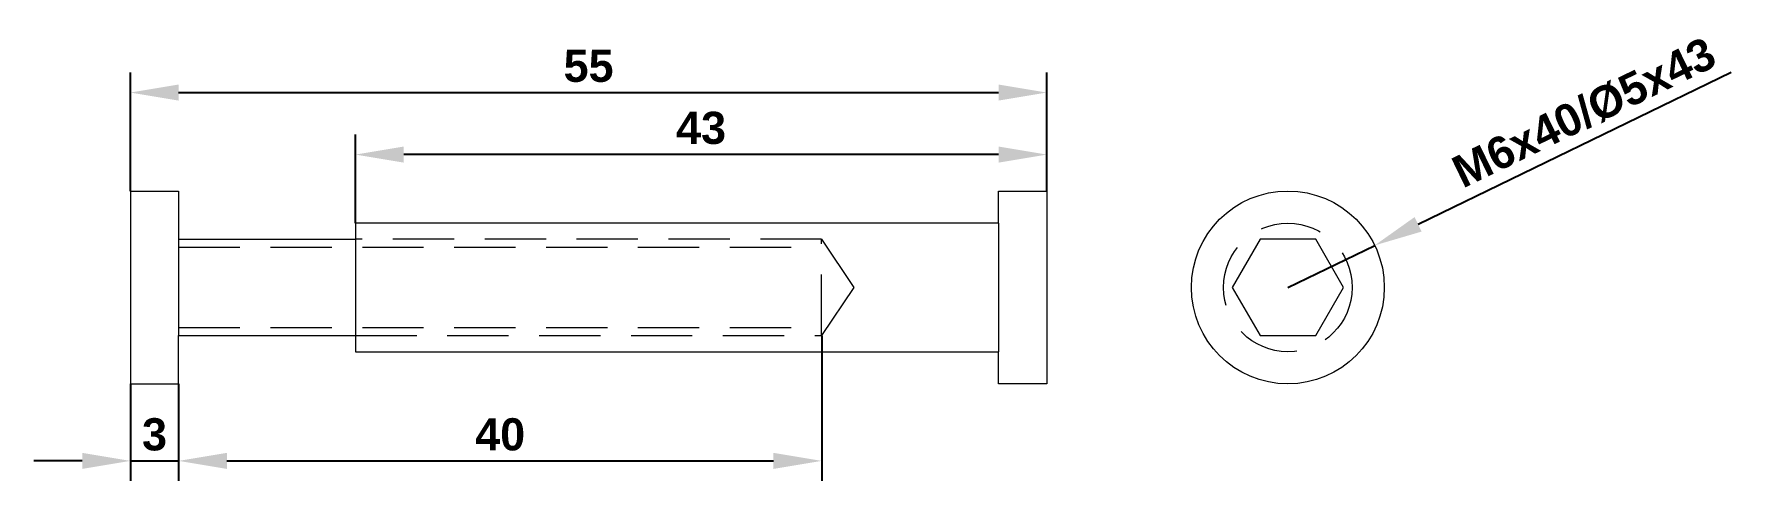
# Model space of a CAD drawing. Header units: millimetres. Extents: x 5 to 110, y 5 to 32.
import ezdxf

# ---------------------------------------------------------------- set-up
doc = ezdxf.new("R2010")
doc.units = ezdxf.units.MM
doc.header["$LTSCALE"] = 0.3
doc.linetypes.add('TRAZOS', pattern=[19.05, 12.7, -6.35])
for name, color, linetype, lineweight in [('01_Contornos', 7, 'Continuous', 20), ('02_Ocultas', 4, 'TRAZOS', 20), ('04_Cotas', 3, 'Continuous', 18)]:
    doc.layers.add(name, color=color, linetype=linetype, lineweight=lineweight)
doc.styles.add('EstiloCota', font='arialbd.ttf')
doc.dimstyles.new('CotasUNE', dxfattribs={"dimtxt": 10, "dimasz": 8, "dimexe": 1.25, "dimexo": 0, "dimtad": 1, "dimtxsty": 'EstiloCota', "dimcen": 2.5, "dimclrd": 256, "dimclrt": 256, "dimadec": 0, "dimazin": 0, "dimtfac": 1, "dimtmove": 0, "dimatfit": 3, "dimfxl": 1, "dimarcsym": 0})

# ---------------------------------------------------------------- blocks, each defined once
blk = doc.blocks.new('*D1')
at = {"layer": '04_Cotas', "color": 0, "lineweight": -2, "transparency": 16777216}
for p, q in [((10.73, 22.63), (10.73, 30.01)), ((67.73, 22.63), (67.73, 30.01))]:
    blk.add_line(p, q, dxfattribs=at)
at = {"layer": '04_Cotas', "lineweight": -2, "transparency": 16777216}
blk.add_line((13.73, 28.76), (64.73, 28.76), dxfattribs=at)
at = {"layer": '04_Cotas', "transparency": 16777216}
for points in [[(13.73, 29.26), (13.73, 28.26), (10.73, 28.76)], [(64.73, 29.26), (64.73, 28.26), (67.73, 28.76)]]:
    blk.add_solid(points, dxfattribs=at)
at = {"layer": '04_Cotas', "transparency": 16777216, "insert": (39.23, 30.41), "char_height": 2, "attachment_point": 5, "style": 'EstiloCota'}
blk.add_mtext('55', dxfattribs=at)
blk = doc.blocks.new('*D3')
at = {"layer": '04_Cotas', "color": 0, "lineweight": -2, "transparency": 16777216}
for p, q in [((24.73, 20.63), (24.73, 26.15)), ((67.73, 22.63), (67.73, 26.15))]:
    blk.add_line(p, q, dxfattribs=at)
at = {"layer": '04_Cotas', "lineweight": -2, "transparency": 16777216}
blk.add_line((64.73, 24.9), (27.73, 24.9), dxfattribs=at)
at = {"layer": '04_Cotas', "transparency": 16777216}
for points in [[(27.73, 25.4), (27.73, 24.4), (24.73, 24.9)], [(64.73, 25.4), (64.73, 24.4), (67.73, 24.9)]]:
    blk.add_solid(points, dxfattribs=at)
at = {"layer": '04_Cotas', "transparency": 16777216, "insert": (46.23, 26.55), "char_height": 2, "attachment_point": 5, "style": 'EstiloCota'}
blk.add_mtext('43', dxfattribs=at)
blk = doc.blocks.new('*D2')
at = {"layer": '04_Cotas', "color": 0, "lineweight": -2, "transparency": 16777216}
for p, q in [((10.73, 10.63), (10.73, 4.59)), ((13.73, 10.63), (13.73, 4.59))]:
    blk.add_line(p, q, dxfattribs=at)
at = {"layer": '04_Cotas', "lineweight": -2, "transparency": 16777216}
for p, q in [((7.73, 5.84), (4.73, 5.84)), ((10.73, 5.84), (13.73, 5.84)), ((16.73, 5.84), (19.73, 5.84))]:
    blk.add_line(p, q, dxfattribs=at)
at = {"layer": '04_Cotas', "transparency": 16777216}
for points in [[(7.73, 6.34), (7.73, 5.34), (10.73, 5.84)], [(16.73, 6.34), (16.73, 5.34), (13.73, 5.84)]]:
    blk.add_solid(points, dxfattribs=at)
at = {"layer": '04_Cotas', "transparency": 16777216, "insert": (12.23, 7.48), "char_height": 2, "attachment_point": 5, "style": 'EstiloCota'}
blk.add_mtext('3', dxfattribs=at)
blk = doc.blocks.new('*D4')
at = {"layer": '04_Cotas', "color": 0, "lineweight": -2, "transparency": 16777216}
for p, q in [((53.73, 13.63), (53.73, 4.59)), ((13.73, 10.63), (13.73, 4.59))]:
    blk.add_line(p, q, dxfattribs=at)
at = {"layer": '04_Cotas', "lineweight": -2, "transparency": 16777216}
blk.add_line((16.73, 5.84), (50.73, 5.84), dxfattribs=at)
at = {"layer": '04_Cotas', "transparency": 16777216}
for points in [[(16.73, 6.34), (16.73, 5.34), (13.73, 5.84)], [(50.73, 6.34), (50.73, 5.34), (53.73, 5.84)]]:
    blk.add_solid(points, dxfattribs=at)
at = {"layer": '04_Cotas', "transparency": 16777216, "insert": (33.73, 7.48), "char_height": 2, "attachment_point": 5, "style": 'EstiloCota'}
blk.add_mtext('40', dxfattribs=at)
blk = doc.blocks.new('*D5')
at = {"layer": '04_Cotas', "lineweight": -2, "transparency": 16777216}
for p, q in [((110.3, 30), (90.83, 20.56)), ((82.73, 16.63), (88.13, 19.25))]:
    blk.add_line(p, q, dxfattribs=at)
at = {"layer": '04_Cotas', "transparency": 16777216}
blk.add_solid([(90.61, 21.01), (91.05, 20.11), (88.13, 19.25)], dxfattribs=at)
at = {"layer": '04_Cotas', "transparency": 16777216, "insert": (101.16, 27.49), "char_height": 2, "attachment_point": 5, "rotation": 25.8722, "style": 'EstiloCota'}
blk.add_mtext('M6x40/%%C5x43', dxfattribs=at)

msp = doc.modelspace()

# ---------------------------------------------------------------- linework, layer by layer
at = {"layer": '01_Contornos'}
for p, q in [((10.729, 22.634), (13.729, 22.634)), ((10.729, 22.634), (10.729, 10.634)), ((13.729, 22.634), (13.729, 19.634)), ((64.729, 20.634), (64.729, 22.634)), ((64.729, 22.634), (67.729, 22.634)), ((67.729, 22.634), (67.729, 10.634)), ((64.729, 20.634), (24.729, 20.634)), ((24.729, 20.634), (24.729, 12.634)), ((64.729, 20.634), (64.729, 12.634)), ((13.729, 19.634), (24.729, 19.634)), ((13.729, 19.634), (13.729, 13.634)), ((13.729, 10.634), (13.729, 13.634)), ((13.729, 13.634), (24.729, 13.634)), ((24.729, 12.634), (64.729, 12.634)), ((64.729, 10.634), (64.729, 12.634)), ((10.729, 10.634), (13.729, 10.634)), ((67.729, 10.634), (64.729, 10.634))]:
    msp.add_line(p, q, dxfattribs=at)
msp.add_lwpolyline([(80.997, 19.634), (79.265, 16.634), (80.997, 13.634), (84.461, 13.634), (86.193, 16.634), (84.461, 19.634)], close=True, dxfattribs=at)
msp.add_circle((82.729, 16.634), 6, dxfattribs=at)
at = {"layer": '02_Ocultas'}
for p, q in [((13.729, 19.134), (53.729, 19.134)), ((53.729, 19.634), (24.729, 19.634)), ((53.729, 13.634), (53.729, 19.634)), ((53.729, 19.634), (55.729, 16.634)), ((55.729, 16.634), (53.729, 13.634)), ((13.729, 14.134), (53.729, 14.134)), ((24.729, 13.634), (53.729, 13.634))]:
    msp.add_line(p, q, dxfattribs=at)
msp.add_circle((82.729, 16.634), 4, dxfattribs=at)

# ---------------------------------------------------------------- dimensions: what is measured, and where the dimension line sits
at = {"layer": '04_Cotas'}
dim = msp.add_linear_dim(base=(67.729, 28.764), p1=(10.729, 22.634), p2=(67.729, 22.634), text='55', dimstyle='CotasUNE', override={"dimtxt": 2, "dimasz": 3}, dxfattribs=at)
dim.commit()
dim.dimension.update_dxf_attribs({"geometry": '*D1', "text_midpoint": (39.229, 30.406)})
dim = msp.add_radius_dim(center=(82.729, 16.634), mpoint=(88.128, 19.252), text='M6x40/%%C5x43', dimstyle='CotasUNE', override={"dimtxt": 2, "dimasz": 3}, dxfattribs=at)
dim.commit()
dim.dimension.update_dxf_attribs({"geometry": '*D5', "text_midpoint": (101.158, 27.493)})
for base, p1, p2, picture, middle in [((24.729, 24.901), (67.729, 22.634), (24.729, 20.634), '*D3', (46.229, 26.547)), ((53.729, 5.835), (13.729, 10.634), (53.729, 13.634), '*D4', (33.729, 7.481)), ((13.729, 5.835), (10.729, 10.634), (13.729, 10.634), '*D2', (12.229, 7.481))]:
    dim = msp.add_linear_dim(base=base, p1=p1, p2=p2, dimstyle='CotasUNE', override={"dimtxt": 2, "dimasz": 3}, dxfattribs=at)
    dim.commit()
    dim.dimension.update_dxf_attribs({"geometry": picture, "text_midpoint": middle})

doc.saveas('drawing.dxf')
